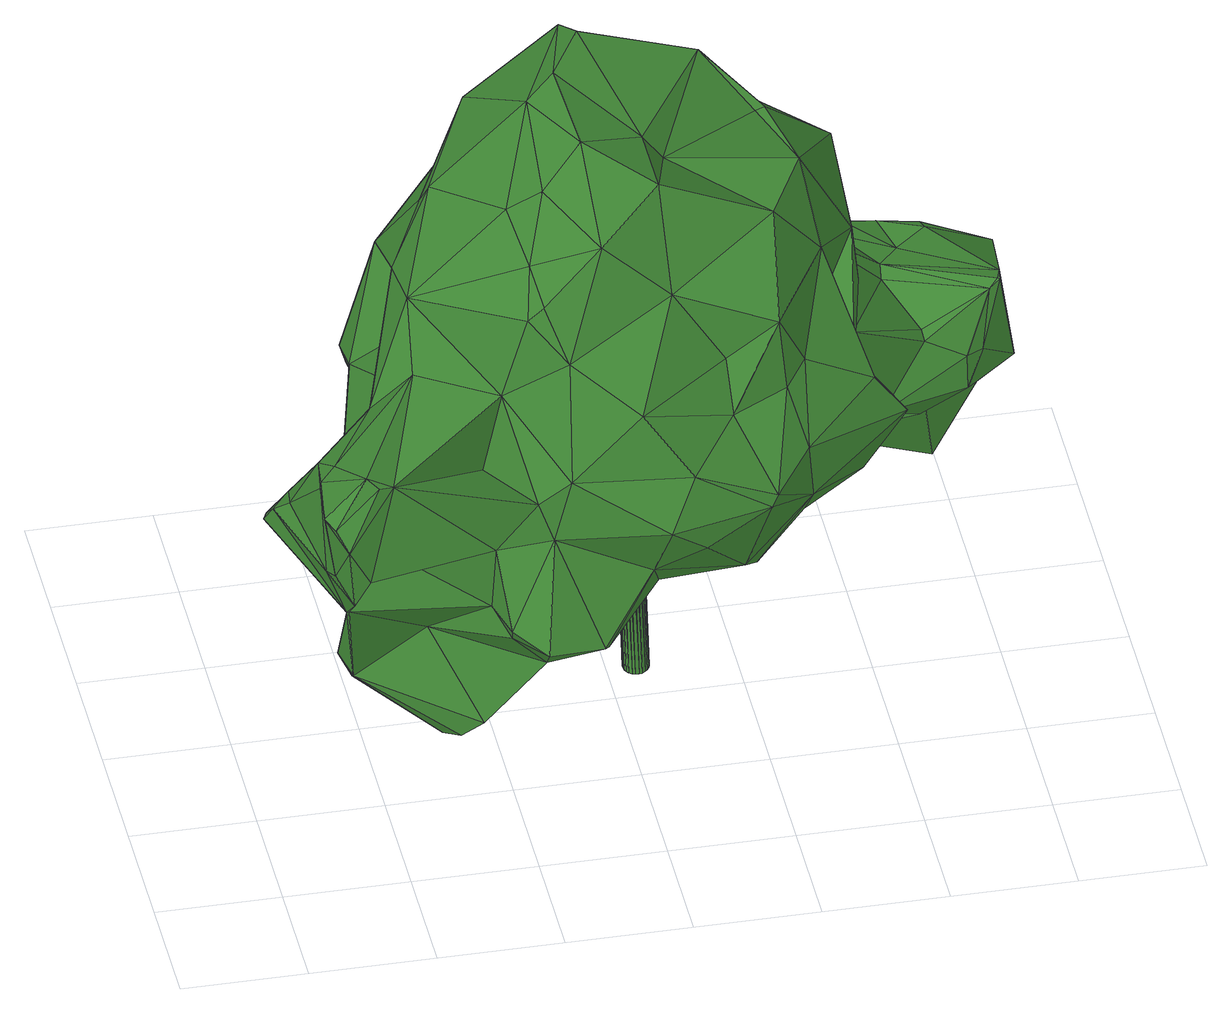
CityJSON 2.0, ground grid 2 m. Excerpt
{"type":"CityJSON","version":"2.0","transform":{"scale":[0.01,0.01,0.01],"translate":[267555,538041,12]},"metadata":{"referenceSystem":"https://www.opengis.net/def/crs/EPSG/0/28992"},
"CityObjects":{
"tree1":{"type":"SolitaryVegetationObject","attributes":{"gtid":684,"crown_width_m":10.24,"crown_median_z":18.08,"crown_r50_m":0.287,"crown_porosity":0.893,"trunk_H_m":5.15,"trunk_DBH_m":0.407,"trunk_radius_m":0.204,"trunk_base_height_m":12.93,"original_gtid":"686"},"geometry":[{"type":"Solid","lod":"3","boundaries":[[[[0,1,2]],[[3,4,5]],[[6,4,3]],[[7,8,9]],[[10,11,12]],[[0,13,14]],[[15,16,17]],[[9,18,7]],[[4,6,19]],[[20,21,22]],[[23,24,25]],[[13,0,2]],[[26,27,28]],[[29,30,31]],[[32,33,34]],[[35,36,37]],[[35,37,38]],[[39,20,22]],[[40,41,16]],[[42,43,44]],[[45,46,38]],[[47,48,49]],[[39,50,20]],[[51,52,53]],[[11,54,55]],[[45,56,57]],[[49,58,47]],[[59,60,61]],[[59,61,62]],[[63,64,65]],[[7,66,67]],[[48,68,69]],[[70,71,72]],[[73,74,75]],[[76,77,78]],[[75,74,79]],[[80,81,82]],[[83,84,85]],[[86,87,62]],[[88,89,90]],[[91,92,66]],[[11,10,54]],[[0,43,1]],[[93,94,95]],[[13,71,70]],[[88,90,80]],[[96,97,98]],[[53,15,51]],[[28,99,100]],[[64,101,102]],[[19,103,104]],[[105,27,106]],[[107,94,93]],[[108,109,86]],[[2,1,110]],[[65,64,102]],[[111,1,43]],[[112,113,114]],[[115,113,112]],[[15,17,51]],[[94,51,17]],[[107,52,94]],[[51,94,52]],[[75,90,89]],[[50,101,116]],[[117,77,76]],[[112,93,115]],[[114,118,112]],[[52,43,53]],[[119,19,120]],[[66,92,121]],[[26,28,122]],[[104,123,124]],[[104,124,19]],[[125,126,19]],[[82,81,7]],[[7,81,66]],[[74,73,127]],[[128,129,130]],[[47,131,132]],[[86,98,108]],[[105,106,133]],[[134,33,32]],[[135,111,136]],[[137,48,47]],[[137,68,48]],[[45,38,138]],[[77,139,21]],[[140,56,141]],[[20,77,21]],[[78,77,20]],[[142,129,128]],[[38,143,144]],[[38,144,138]],[[29,31,1]],[[25,24,145]],[[72,146,147]],[[10,148,54]],[[149,105,133]],[[75,79,90]],[[5,150,57]],[[45,138,56]],[[151,18,9]],[[149,152,105]],[[153,145,154]],[[153,154,155]],[[34,33,156]],[[157,90,79]],[[158,41,159]],[[160,159,41]],[[79,74,161]],[[5,57,3]],[[56,3,57]],[[116,64,162]],[[39,22,65]],[[163,13,31]],[[135,136,164]],[[164,136,111]],[[165,166,167]],[[93,95,168]],[[169,170,167]],[[60,167,170]],[[145,171,25]],[[172,171,145]],[[32,173,174]],[[175,174,173]],[[13,163,71]],[[176,177,79]],[[76,178,179]],[[64,116,101]],[[180,68,65]],[[91,150,92]],[[181,150,91]],[[29,1,135]],[[135,1,111]],[[133,182,173]],[[108,183,109]],[[34,173,32]],[[184,185,179]],[[73,75,186]],[[11,55,187]],[[179,187,55]],[[188,127,73]],[[189,104,103]],[[46,176,35]],[[155,154,180]],[[62,159,160]],[[83,85,190]],[[191,157,177]],[[79,177,157]],[[7,18,82]],[[180,69,68]],[[86,62,192]],[[164,193,30]],[[164,30,29]],[[79,161,176]],[[127,161,74]],[[194,195,114]],[[57,196,45]],[[31,197,163]],[[31,2,110]],[[181,91,196]],[[25,88,198]],[[25,198,23]],[[5,121,92]],[[117,199,200]],[[201,202,165]],[[1,31,110]],[[203,173,182]],[[188,36,127]],[[127,36,35]],[[35,176,161]],[[127,35,161]],[[46,45,196]],[[31,13,2]],[[179,204,76]],[[55,204,179]],[[121,67,66]],[[192,61,131]],[[142,128,155]],[[70,72,147]],[[57,150,181]],[[205,103,206]],[[193,120,30]],[[207,101,50]],[[19,124,120]],[[30,120,124]],[[207,102,101]],[[50,39,207]],[[152,208,99]],[[102,207,65]],[[39,65,207]],[[97,108,98]],[[209,97,210]],[[60,170,211]],[[169,211,170]],[[131,61,60]],[[9,109,151]],[[29,135,164]],[[134,32,174]],[[209,210,23]],[[84,162,137]],[[111,42,164]],[[193,164,42]],[[43,42,111]],[[28,27,99]],[[94,158,95]],[[94,17,158]],[[93,118,107]],[[121,126,67]],[[69,154,145]],[[137,63,68]],[[103,212,206]],[[141,213,6]],[[214,37,188]],[[208,215,216]],[[217,216,215]],[[159,113,168]],[[5,92,150]],[[35,38,46]],[[218,14,40]],[[14,15,219]],[[22,21,180]],[[22,180,65]],[[178,184,179]],[[36,188,37]],[[67,8,7]],[[125,8,67]],[[220,221,100]],[[23,210,24]],[[82,222,80]],[[124,31,30]],[[109,223,86]],[[211,169,85]],[[87,86,223]],[[20,50,116]],[[119,125,19]],[[106,143,182]],[[106,182,133]],[[218,40,16]],[[218,16,15]],[[91,66,224]],[[16,41,158]],[[96,210,97]],[[6,3,141]],[[24,210,225]],[[96,225,210]],[[189,123,104]],[[40,147,41]],[[86,58,98]],[[24,225,145]],[[182,37,214]],[[143,37,182]],[[60,211,226]],[[193,227,120]],[[226,132,60]],[[137,226,211]],[[109,9,223]],[[212,103,6]],[[103,19,6]],[[0,14,219]],[[97,183,108]],[[209,183,97]],[[88,80,222]],[[225,96,69]],[[158,17,16]],[[184,11,185]],[[175,228,174]],[[125,119,194]],[[223,125,194]],[[211,85,84]],[[105,99,27]],[[160,202,201]],[[68,63,65]],[[159,168,158]],[[223,9,125]],[[198,222,82]],[[62,61,192]],[[200,130,129]],[[155,130,153]],[[128,130,155]],[[167,60,59]],[[167,59,165]],[[148,130,200]],[[148,153,130]],[[194,113,87]],[[48,69,49]],[[114,113,194]],[[229,28,100]],[[4,126,121]],[[230,186,172]],[[62,113,159]],[[169,167,217]],[[63,137,64]],[[201,165,59]],[[217,167,166]],[[217,166,216]],[[214,188,73]],[[187,179,185]],[[187,185,11]],[[201,59,62]],[[226,137,132]],[[47,132,137]],[[205,147,103]],[[202,147,205]],[[202,205,165]],[[165,205,166]],[[62,160,201]],[[118,44,107]],[[67,126,125]],[[55,54,199]],[[191,91,224]],[[120,227,119]],[[186,75,89]],[[186,89,25]],[[151,23,18]],[[198,82,18]],[[198,18,23]],[[81,224,66]],[[196,91,231]],[[196,231,46]],[[80,232,81]],[[168,113,115]],[[176,46,231]],[[191,231,91]],[[196,57,181]],[[224,81,232]],[[176,231,177]],[[191,177,231]],[[118,93,112]],[[96,49,69]],[[119,227,195]],[[193,195,227]],[[100,99,220]],[[49,98,58]],[[203,182,214]],[[84,137,211]],[[109,183,151]],[[214,73,12]],[[184,214,12]],[[184,12,11]],[[143,38,37]],[[190,233,156]],[[70,147,40]],[[13,70,14]],[[174,228,134]],[[64,137,162]],[[15,14,218]],[[114,44,118]],[[42,44,114]],[[175,203,184]],[[175,184,178]],[[140,3,56]],[[216,206,220]],[[9,8,125]],[[138,26,122]],[[149,234,152]],[[217,85,169]],[[189,103,146]],[[147,146,103]],[[166,206,216]],[[205,206,166]],[[69,180,154]],[[148,230,153]],[[168,115,93]],[[53,219,15]],[[5,4,121]],[[156,83,190]],[[162,83,116]],[[117,200,129]],[[77,117,129]],[[77,129,142]],[[131,60,132]],[[160,41,147]],[[12,230,10]],[[12,73,230]],[[10,230,148]],[[77,142,139]],[[73,186,230]],[[4,19,126]],[[155,139,142]],[[153,230,172]],[[84,83,162]],[[116,83,33]],[[156,33,83]],[[153,172,145]],[[43,0,219]],[[212,213,221]],[[6,213,212]],[[229,141,56]],[[140,141,3]],[[40,14,70]],[[88,25,89]],[[116,235,20]],[[95,158,168]],[[62,87,113]],[[223,194,87]],[[78,235,228]],[[156,234,34]],[[78,20,235]],[[228,235,134]],[[134,235,33]],[[116,33,235]],[[72,123,146]],[[163,123,71]],[[71,123,72]],[[117,76,204]],[[189,146,123]],[[209,23,151]],[[148,199,54]],[[200,199,148]],[[152,99,105]],[[208,152,215]],[[220,99,216]],[[208,216,99]],[[190,215,233]],[[175,173,203]],[[131,58,192]],[[47,58,131]],[[152,233,215]],[[43,219,53]],[[27,26,236]],[[27,236,106]],[[191,224,157]],[[203,237,184]],[[214,184,237]],[[214,237,203]],[[194,119,195]],[[202,160,147]],[[192,58,86]],[[229,100,141]],[[56,122,229]],[[138,122,56]],[[206,221,220]],[[212,221,206]],[[229,122,28]],[[106,236,143]],[[144,143,236]],[[144,236,138]],[[26,138,236]],[[100,221,213]],[[141,100,213]],[[114,195,42]],[[193,42,195]],[[186,171,172]],[[25,171,186]],[[178,238,175]],[[215,190,85]],[[215,85,217]],[[90,157,232]],[[90,232,80]],[[96,98,49]],[[180,21,139]],[[180,139,155]],[[225,69,145]],[[34,234,173]],[[133,173,234]],[[133,234,149]],[[76,238,178]],[[78,238,76]],[[88,222,198]],[[175,238,228]],[[78,228,238]],[[209,151,183]],[[224,232,157]],[[107,44,52]],[[43,52,44]],[[234,233,152]],[[234,156,233]],[[123,163,197]],[[124,197,31]],[[124,123,197]],[[199,117,204]],[[199,204,55]],[[239,240,241]],[[239,241,242]],[[242,241,243]],[[242,243,244]],[[241,240,245]],[[241,245,243]],[[243,245,246]],[[243,246,244]],[[245,240,247]],[[245,247,246]],[[246,247,248]],[[246,248,244]],[[247,240,249]],[[247,249,248]],[[248,249,250]],[[248,250,244]],[[249,240,251]],[[249,251,250]],[[250,251,252]],[[250,252,244]],[[251,240,253]],[[251,253,252]],[[252,253,254]],[[252,254,244]],[[253,240,255]],[[253,255,254]],[[254,255,256]],[[254,256,244]],[[255,240,257]],[[255,257,256]],[[256,257,258]],[[256,258,244]],[[257,240,259]],[[257,259,258]],[[258,259,260]],[[258,260,244]],[[259,240,261]],[[259,261,260]],[[260,261,262]],[[260,262,244]],[[261,240,263]],[[261,263,262]],[[262,263,264]],[[262,264,244]],[[263,240,265]],[[263,265,264]],[[264,265,266]],[[264,266,244]],[[265,240,267]],[[265,267,266]],[[266,267,268]],[[266,268,244]],[[267,240,269]],[[267,269,268]],[[268,269,270]],[[268,270,244]],[[269,240,271]],[[269,271,270]],[[270,271,272]],[[270,272,244]],[[271,240,273]],[[271,273,272]],[[272,273,274]],[[272,274,244]],[[273,240,275]],[[273,275,274]],[[274,275,276]],[[274,276,244]],[[275,240,277]],[[275,277,276]],[[276,277,278]],[[276,278,244]],[[277,240,279]],[[277,279,278]],[[278,279,280]],[[278,280,244]],[[279,240,281]],[[279,281,280]],[[280,281,282]],[[280,282,244]],[[281,240,283]],[[281,283,282]],[[282,283,284]],[[282,284,244]],[[283,240,285]],[[283,285,284]],[[284,285,286]],[[284,286,244]],[[285,240,287]],[[285,287,286]],[[286,287,288]],[[286,288,244]],[[287,240,239]],[[287,239,288]],[[288,239,242]],[[288,242,244]]]]}]}
},
"vertices":[
[1244,779,470],[1272,825,557],[1271,789,517],[971,420,917],[938,580,902],[964,545,1006],[985,438,804],[623,842,840],[689,775,796],[643,879,660],[117,179,763],[149,89,800],[258,274,847],[1272,655,464],[1212,649,424],[1160,733,233],[986,723,298],[1024,856,221],[486,790,788],[944,665,737],[152,210,338],[134,239,363],[151,213,336],[341,752,771],[218,642,644],[271,631,840],[813,133,845],[784,54,702],[842,107,744],[1164,809,609],[1110,765,608],[1250,662,620],[418,11,479],[434,109,395],[510,32,466],[532,173,1121],[439,158,1031],[472,125,943],[640,165,1022],[290,201,217],[1118,621,396],[974,716,356],[1082,873,559],[1121,903,451],[1034,894,421],[820,272,1077],[638,257,1166],[522,446,389],[428,412,484],[444,504,499],[313,173,228],[1048,882,240],[1058,923,318],[1095,916,311],[93,163,748],[82,81,739],[902,311,968],[878,363,1104],[532,515,444],[643,511,392],[580,448,279],[626,516,388],[707,632,430],[336,333,291],[372,264,245],[301,311,270],[738,731,1017],[770,754,864],[299,357,343],[277,454,550],[1187,588,460],[1213,603,520],[1185,587,521],[260,328,954],[415,336,1094],[326,487,1040],[123,55,586],[129,145,509],[133,145,509],[475,474,1190],[483,755,1005],[643,738,1045],[520,791,951],[457,141,395],[429,225,388],[561,262,469],[577,722,448],[714,770,513],[421,713,968],[330,582,946],[410,640,1088],[762,569,1178],[828,644,1040],[913,879,343],[979,862,272],[907,800,311],[306,621,493],[341,697,543],[421,659,457],[853,127,641],[1015,203,722],[332,172,239],[352,256,239],[992,514,648],[1074,702,599],[774,51,683],[652,41,764],[1002,918,351],[439,757,536],[502,810,569],[1273,797,537],[1120,869,565],[937,856,391],[854,694,481],[961,778,480],[905,834,351],[346,160,256],[97,144,593],[963,879,393],[865,742,691],[1021,791,628],[872,649,951],[846,164,871],[1228,627,614],[1077,726,611],[831,760,737],[906,669,814],[430,226,1063],[44,345,565],[47,305,601],[75,327,615],[561,452,290],[551,437,297],[611,18,677],[374,79,471],[1160,828,605],[1133,847,593],[393,345,307],[800,133,971],[161,273,412],[905,347,830],[945,266,789],[37,330,566],[575,65,873],[721,151,900],[217,560,667],[1119,590,556],[1049,565,449],[101,227,737],[670,40,628],[853,505,1103],[463,853,638],[743,107,537],[167,362,639],[207,377,579],[50,351,553],[518,45,459],[558,637,1206],[909,734,292],[893,751,328],[855,690,480],[467,309,1140],[398,273,275],[1246,636,623],[1093,836,611],[737,479,425],[805,401,503],[725,460,421],[888,784,324],[626,344,416],[605,399,383],[324,480,795],[252,400,742],[440,82,646],[369,54,502],[354,107,621],[534,345,1198],[522,496,1221],[147,48,632],[112,39,698],[211,322,397],[839,509,1094],[465,69,760],[447,816,609],[191,91,776],[168,82,782],[259,442,929],[95,57,731],[415,165,1005],[1118,612,563],[536,135,455],[574,575,1236],[604,519,398],[1038,824,627],[803,739,573],[962,758,563],[670,384,1120],[1243,638,624],[418,750,858],[91,163,737],[67,277,630],[707,587,436],[886,517,537],[416,86,714],[103,103,611],[908,485,534],[917,436,618],[305,221,221],[764,123,528],[400,746,651],[270,675,618],[578,387,379],[903,425,695],[946,278,768],[377,179,859],[682,192,520],[858,227,540],[679,303,463],[1136,664,371],[1146,773,326],[947,213,615],[968,233,693],[478,760,981],[698,822,584],[632,630,1141],[224,617,627],[553,434,296],[1018,793,626],[351,125,503],[961,191,800],[194,288,783],[638,387,1162],[545,654,1118],[612,130,512],[596,84,565],[274,240,392],[725,112,820],[349,187,717],[153,167,633],[666,476,94],[646,475,93],[665,481,94],[646,457,609],[645,462,609],[626,456,608],[663,486,94],[643,467,609],[660,490,94],[639,471,609],[655,493,94],[635,474,609],[651,495,94],[630,476,609],[645,495,94],[625,477,609],[640,494,93],[620,476,609],[635,492,93],[615,474,609],[631,489,93],[611,470,608],[628,485,93],[608,466,608],[626,480,92],[606,461,608],[626,474,92],[605,456,608],[627,469,92],[606,451,607],[629,464,92],[608,446,607],[632,460,92],[612,442,607],[637,457,92],[616,439,607],[641,455,92],[621,437,607],[647,455,92],[626,436,608],[652,455,92],[632,437,608],[657,458,93],[636,439,608],[661,461,93],[640,443,609],[664,465,93],[643,447,609],[666,470,94],[645,452,609]
]}
